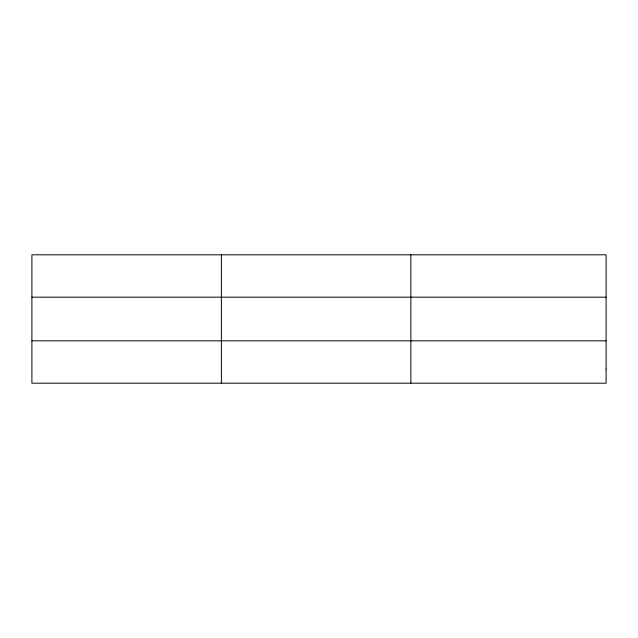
<?xml version="1.0" encoding="UTF-8"?>
<svg xmlns="http://www.w3.org/2000/svg" width="638" height="638" viewBox="0 0 638 638"><rect width="100%" height="100%" fill="white"/><g stroke="black" fill="none" stroke-linecap="round" stroke-linejoin="round"><path stroke-width="0.96" d="M221.386 383.191L221.386 254.809M410.872 383.191L410.872 254.809M31.9 297.172L606.1 297.172M31.9 340.828L606.1 340.828M606.1 369.067L606.1 383.191L31.9 383.191L31.9 254.809L606.1 254.809L606.1 369.067"/></g></svg>
